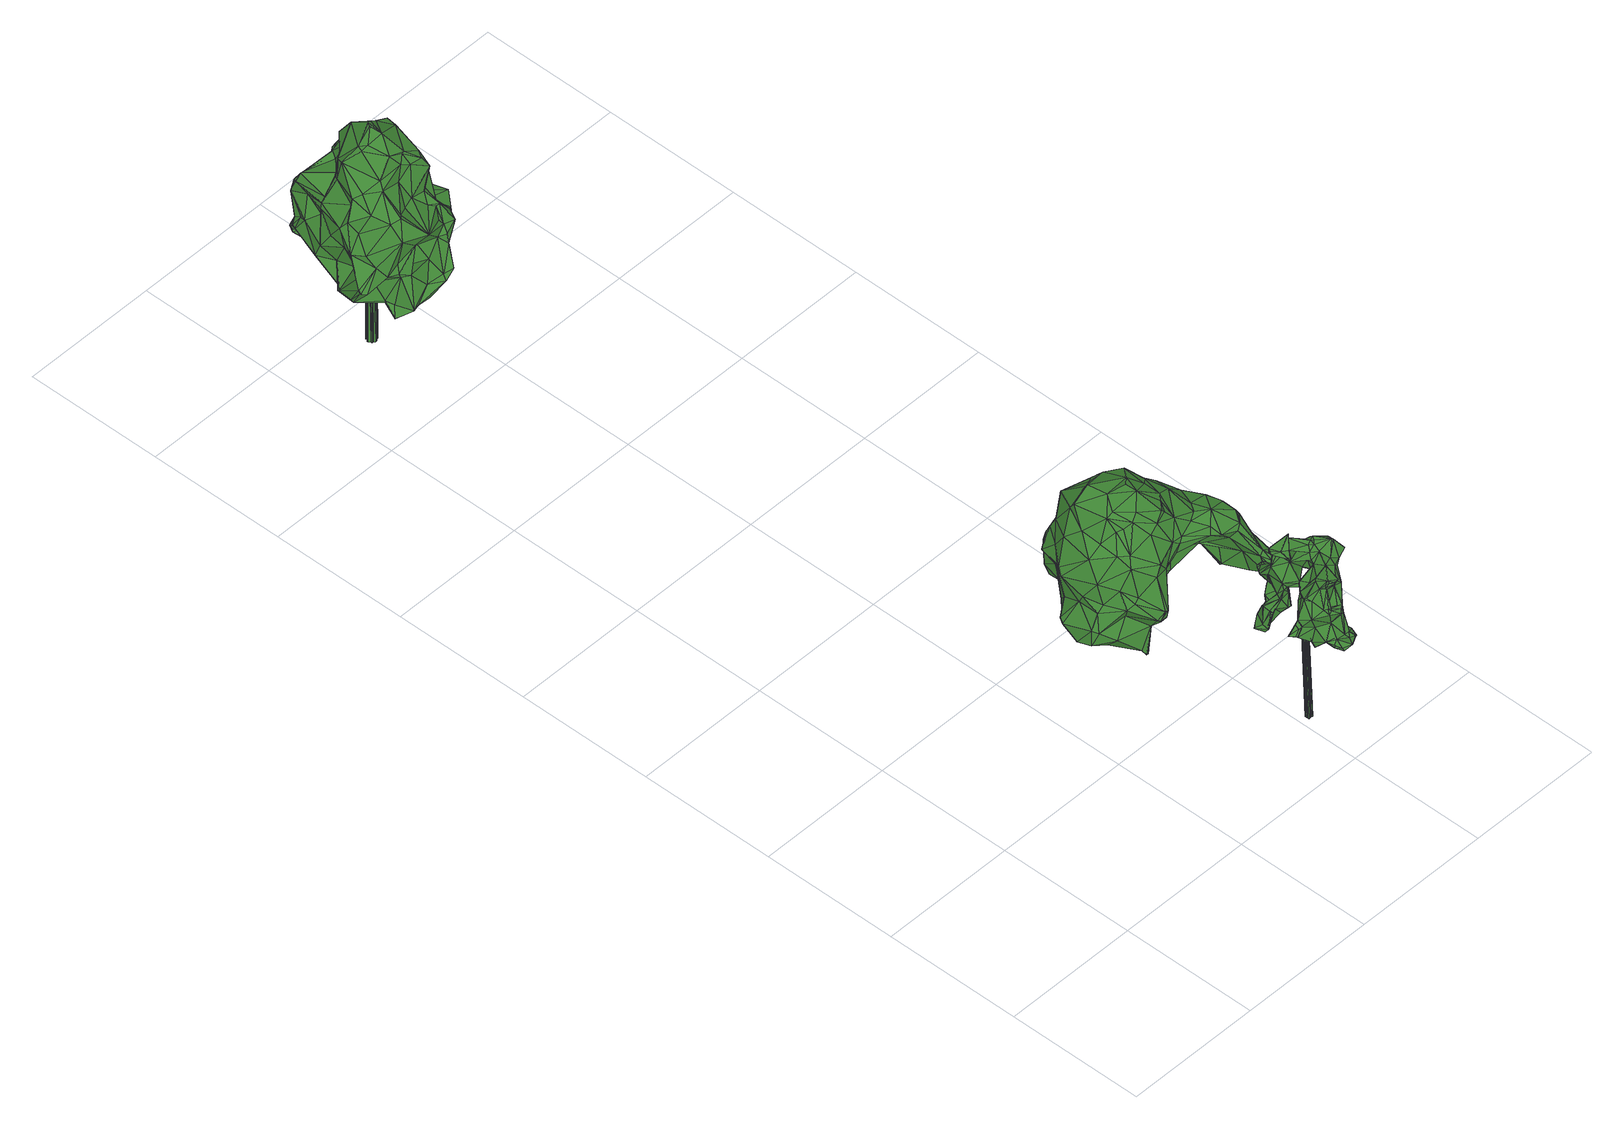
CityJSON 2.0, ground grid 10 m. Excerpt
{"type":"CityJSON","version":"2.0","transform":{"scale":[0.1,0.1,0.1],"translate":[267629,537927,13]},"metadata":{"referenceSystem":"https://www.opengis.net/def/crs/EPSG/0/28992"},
"CityObjects":{
"tree1":{"type":"SolitaryVegetationObject","attributes":{"gtid":245,"crown_width_m":6.07,"crown_median_z":24.21,"crown_r50_m":0.29,"crown_porosity":0.922,"trunk_H_m":11.17,"trunk_DBH_m":0.394,"trunk_radius_m":0.197,"trunk_base_height_m":13.04,"original_gtid":"245"},"geometry":[{"type":"MultiSurface","lod":"3","boundaries":[[[0,1,2]],[[3,4,5]],[[6,7,8]],[[9,10,11]],[[1,12,13]],[[14,5,4]],[[15,16,17]],[[18,19,20]],[[21,22,23]],[[14,24,5]],[[25,26,27]],[[28,29,30]],[[31,32,33]],[[34,35,36]],[[25,37,38]],[[39,40,41]],[[42,43,44]],[[45,46,47]],[[48,49,50]],[[51,50,49]],[[52,53,54]],[[55,56,57]],[[58,59,60]],[[61,62,63]],[[33,64,31]],[[65,66,67]],[[68,69,70]],[[71,72,73]],[[74,75,53]],[[76,39,41]],[[76,77,39]],[[25,38,26]],[[78,32,31]],[[2,79,0]],[[80,81,82]],[[51,83,84]],[[85,35,34]],[[86,76,87]],[[43,88,89]],[[61,90,28]],[[8,91,6]],[[92,1,0]],[[93,94,95]],[[96,97,47]],[[64,78,31]],[[98,36,78]],[[35,78,36]],[[99,77,100]],[[101,102,103]],[[104,86,87]],[[83,51,49]],[[105,106,69]],[[65,67,36]],[[11,107,108]],[[0,109,92]],[[7,101,59]],[[102,7,6]],[[101,7,102]],[[57,3,110]],[[57,110,111]],[[112,113,114]],[[115,116,117]],[[28,30,62]],[[61,28,62]],[[62,30,118]],[[119,22,21]],[[5,120,3]],[[121,122,20]],[[82,81,97]],[[97,81,47]],[[63,83,61]],[[63,84,83]],[[100,77,123]],[[124,16,15]],[[80,82,21]],[[77,45,39]],[[125,126,24]],[[66,92,109]],[[127,128,21]],[[129,115,130]],[[129,112,114]],[[2,1,13]],[[21,82,127]],[[0,67,109]],[[64,98,78]],[[8,131,91]],[[132,133,134]],[[40,80,21]],[[135,121,136]],[[137,36,98]],[[100,123,50]],[[48,138,139]],[[8,140,131]],[[60,141,120]],[[7,140,8]],[[140,3,120]],[[86,104,142]],[[21,23,40]],[[143,144,72]],[[143,72,71]],[[2,13,145]],[[104,16,142]],[[22,119,146]],[[109,67,66]],[[16,124,142]],[[42,88,43]],[[40,23,41]],[[147,148,10]],[[42,44,149]],[[125,150,126]],[[123,77,151]],[[57,111,55]],[[148,47,46]],[[148,46,107]],[[152,117,113]],[[147,10,153]],[[35,144,78]],[[154,85,34]],[[155,156,34]],[[155,34,157]],[[155,157,156]],[[158,74,53]],[[159,87,76]],[[123,151,134]],[[3,52,4]],[[57,52,3]],[[160,161,162]],[[163,30,29]],[[164,2,145]],[[165,164,145]],[[43,89,106]],[[52,54,4]],[[126,58,60]],[[40,47,81]],[[122,121,135]],[[166,122,135]],[[166,135,73]],[[164,167,152]],[[152,113,164]],[[50,51,168]],[[169,115,68]],[[167,68,115]],[[39,45,40]],[[118,30,163]],[[77,76,86]],[[48,139,170]],[[106,171,172]],[[65,137,173]],[[174,173,137]],[[14,4,54]],[[14,54,53]],[[49,170,160]],[[17,162,161]],[[9,175,176]],[[82,97,127]],[[177,66,173]],[[178,179,37]],[[16,179,178]],[[16,104,179]],[[76,41,23]],[[6,122,180]],[[6,180,102]],[[139,142,124]],[[181,25,27]],[[93,118,94]],[[86,133,132]],[[156,182,154]],[[183,37,179]],[[184,10,9]],[[74,158,185]],[[85,72,35]],[[92,177,186]],[[108,107,99]],[[81,80,40]],[[187,168,84]],[[76,23,159]],[[188,189,20]],[[104,87,159]],[[176,17,16]],[[16,178,176]],[[95,63,93]],[[152,115,117]],[[55,149,56]],[[89,88,159]],[[55,111,190]],[[191,134,151]],[[192,26,193]],[[158,194,195]],[[56,195,194]],[[15,17,161]],[[40,45,47]],[[196,144,172]],[[112,79,113]],[[79,164,113]],[[56,149,195]],[[18,20,59]],[[197,198,199]],[[70,199,198]],[[71,200,43]],[[9,176,184]],[[137,65,36]],[[201,179,202]],[[203,137,64]],[[98,64,137]],[[178,204,176]],[[105,177,173]],[[32,196,33]],[[5,24,120]],[[150,205,206]],[[185,206,205]],[[144,32,78]],[[175,207,176]],[[203,208,137]],[[171,208,203]],[[187,100,50]],[[108,100,175]],[[167,192,68]],[[145,13,12]],[[145,12,192]],[[103,209,210]],[[103,102,209]],[[128,181,119]],[[35,72,144]],[[73,72,85]],[[38,37,26]],[[106,172,71]],[[106,71,43]],[[167,115,152]],[[42,201,202]],[[92,66,177]],[[20,6,91]],[[20,122,6]],[[196,171,33]],[[64,171,203]],[[64,33,171]],[[9,11,108]],[[181,96,153]],[[86,151,133]],[[142,151,86]],[[99,45,77]],[[167,165,192]],[[22,159,23]],[[154,73,85]],[[172,171,196]],[[20,19,188]],[[69,211,105]],[[20,136,121]],[[189,73,135]],[[188,73,189]],[[91,131,20]],[[20,189,136]],[[7,59,111]],[[111,59,190]],[[124,212,139]],[[196,32,144]],[[172,144,143]],[[89,42,199]],[[201,42,89]],[[131,140,141]],[[131,59,20]],[[24,126,120]],[[29,176,94]],[[29,94,163]],[[172,143,71]],[[63,187,84]],[[47,148,213]],[[147,213,148]],[[119,21,128]],[[55,197,149]],[[190,197,55]],[[129,130,210]],[[104,202,179]],[[29,160,162]],[[118,93,62]],[[62,93,63]],[[9,108,175]],[[15,212,124]],[[161,212,15]],[[139,212,170]],[[128,96,181]],[[27,119,181]],[[189,135,136]],[[149,197,199]],[[29,162,176]],[[89,199,70]],[[84,168,51]],[[68,70,169]],[[71,188,200]],[[176,162,17]],[[25,181,153]],[[214,103,210]],[[129,210,182]],[[154,182,210]],[[28,160,29]],[[200,58,43]],[[71,73,188]],[[58,200,19]],[[200,188,19]],[[145,192,165]],[[44,206,195]],[[58,206,44]],[[150,206,58]],[[176,204,184]],[[165,167,164]],[[52,194,158]],[[53,52,158]],[[10,184,204]],[[10,204,25]],[[174,106,173]],[[174,137,106]],[[105,173,106]],[[164,79,2]],[[115,114,117]],[[183,26,37]],[[215,26,183]],[[193,26,215]],[[25,153,10]],[[25,204,37]],[[178,37,204]],[[195,149,44]],[[43,58,44]],[[115,129,114]],[[195,185,158]],[[216,198,197]],[[128,97,96]],[[128,127,97]],[[119,27,186]],[[122,166,180]],[[199,42,149]],[[65,173,66]],[[123,134,138]],[[123,138,50]],[[209,180,154]],[[154,180,73]],[[166,73,180]],[[212,160,170]],[[160,212,161]],[[36,217,34]],[[190,59,218]],[[101,218,59]],[[67,0,217]],[[67,217,36]],[[79,217,0]],[[153,47,213]],[[126,60,120]],[[52,57,194]],[[56,194,57]],[[18,59,19]],[[19,59,58]],[[187,50,168]],[[163,94,118]],[[140,120,141]],[[95,94,207]],[[176,207,94]],[[214,169,219]],[[214,210,169]],[[198,169,70]],[[99,100,108]],[[207,100,187]],[[207,175,100]],[[95,187,63]],[[207,187,95]],[[10,148,11]],[[107,11,148]],[[195,206,185]],[[156,154,34]],[[209,154,210]],[[133,151,134]],[[191,151,142]],[[205,150,125]],[[70,69,106]],[[89,70,106]],[[192,193,68]],[[24,14,75]],[[24,75,125]],[[77,86,151]],[[202,88,42]],[[146,220,22]],[[182,156,157]],[[157,112,182]],[[129,182,112]],[[202,104,159]],[[216,197,218]],[[190,218,197]],[[48,50,138]],[[48,170,49]],[[142,139,138]],[[191,138,134]],[[142,138,191]],[[102,180,209]],[[193,215,68]],[[201,215,183]],[[27,26,12]],[[157,34,112]],[[185,205,75]],[[125,75,205]],[[185,75,74]],[[53,75,14]],[[89,211,201]],[[177,105,211]],[[177,211,119]],[[215,201,211]],[[215,211,68]],[[69,68,211]],[[119,211,146]],[[137,208,106]],[[171,106,208]],[[12,26,192]],[[183,221,201]],[[179,201,221]],[[179,221,183]],[[117,114,113]],[[153,213,147]],[[119,186,177]],[[92,186,1]],[[1,186,12]],[[27,12,186]],[[153,96,47]],[[107,46,99]],[[45,99,46]],[[60,59,141]],[[126,150,58]],[[131,141,59]],[[134,151,132]],[[86,132,151]],[[169,218,219]],[[216,218,198]],[[198,218,169]],[[103,218,101]],[[214,218,103]],[[219,218,214]],[[112,34,217]],[[112,217,79]],[[211,220,146]],[[89,220,211]],[[202,159,88]],[[159,22,220]],[[159,220,89]],[[7,222,140]],[[111,222,7]],[[110,222,111]],[[169,210,130]],[[169,130,115]],[[3,222,110]],[[140,222,3]],[[83,90,61]],[[49,90,83]],[[49,160,90]],[[160,28,90]],[[223,224,225]],[[223,225,226]],[[226,225,227]],[[226,227,228]],[[225,224,229]],[[225,229,227]],[[229,224,230]],[[229,230,227]],[[227,230,231]],[[227,231,228]],[[231,230,232]],[[231,232,228]],[[230,224,233]],[[230,233,232]],[[232,233,234]],[[232,234,228]],[[233,224,235]],[[233,235,234]],[[234,235,236]],[[234,236,228]],[[235,224,237]],[[235,237,236]],[[236,237,238]],[[236,238,228]],[[237,224,239]],[[237,239,238]],[[238,239,240]],[[238,240,228]],[[240,239,241]],[[240,241,228]],[[239,224,242]],[[239,242,241]],[[242,224,243]],[[242,243,241]],[[241,243,244]],[[241,244,228]],[[244,243,245]],[[244,245,228]],[[243,224,246]],[[243,246,245]],[[245,246,247]],[[245,247,228]],[[246,224,248]],[[246,248,247]],[[247,248,249]],[[247,249,228]],[[248,224,223]],[[248,223,249]],[[249,223,226]],[[249,226,228]]]}]},
"tree2":{"type":"SolitaryVegetationObject","attributes":{"gtid":344,"crown_width_m":11.22,"crown_median_z":18.89,"crown_r50_m":0.302,"crown_porosity":0.892,"trunk_H_m":5.27,"trunk_DBH_m":0.457,"trunk_radius_m":0.229,"trunk_base_height_m":13.62,"original_gtid":"345"},"geometry":[{"type":"Solid","lod":"3","boundaries":[[[[250,251,252]],[[253,254,255]],[[253,256,254]],[[255,257,258]],[[259,260,261]],[[262,263,264]],[[256,265,254]],[[262,264,261]],[[266,267,268]],[[269,270,271]],[[272,270,269]],[[273,274,275]],[[273,275,276]],[[277,278,279]],[[255,258,280]],[[281,282,283]],[[284,285,286]],[[287,288,289]],[[290,291,292]],[[293,292,291]],[[294,295,296]],[[297,298,299]],[[284,298,297]],[[300,301,302]],[[301,300,303]],[[304,295,305]],[[306,282,281]],[[289,307,308]],[[309,310,311]],[[312,313,314]],[[256,315,277]],[[287,316,288]],[[317,318,319]],[[320,321,322]],[[261,260,308]],[[303,323,324]],[[308,260,289]],[[263,261,264]],[[325,320,326]],[[256,327,328]],[[329,270,330]],[[331,332,268]],[[333,252,334]],[[309,311,335]],[[330,336,337]],[[336,338,337]],[[339,340,341]],[[308,342,261]],[[343,315,253]],[[315,343,344]],[[262,345,263]],[[346,300,347]],[[348,349,350]],[[348,351,349]],[[352,353,354]],[[355,356,357]],[[358,269,359]],[[358,359,360]],[[254,265,361]],[[362,363,364]],[[365,353,337]],[[366,367,368]],[[369,370,371]],[[372,285,284]],[[373,374,259]],[[329,271,270]],[[361,258,257]],[[375,376,377]],[[323,332,331]],[[378,376,379]],[[380,352,381]],[[375,382,379]],[[383,384,295]],[[325,321,320]],[[321,325,373]],[[346,268,332]],[[346,332,300]],[[385,371,370]],[[261,342,262]],[[259,324,386]],[[373,387,374]],[[388,389,390]],[[391,258,293]],[[281,392,306]],[[284,286,298]],[[393,394,306]],[[312,395,313]],[[396,376,378]],[[338,312,365]],[[272,397,270]],[[392,398,393]],[[399,400,401]],[[299,400,399]],[[386,402,259]],[[259,402,373]],[[403,356,355]],[[345,342,307]],[[325,387,373]],[[258,292,293]],[[306,394,282]],[[389,388,404]],[[405,392,281]],[[335,406,277]],[[306,392,393]],[[348,368,361]],[[299,407,297]],[[266,408,409]],[[410,409,408]],[[410,266,409]],[[411,382,412]],[[413,414,334]],[[375,379,376]],[[281,415,416]],[[303,417,301]],[[322,268,267]],[[256,328,265]],[[334,418,333]],[[311,419,406]],[[330,401,336]],[[411,412,420]],[[367,258,361]],[[285,421,422]],[[378,379,350]],[[423,290,424]],[[423,424,425]],[[282,394,426]],[[294,427,428]],[[429,337,353]],[[385,430,340]],[[354,382,381]],[[345,428,427]],[[431,417,324]],[[354,381,352]],[[426,427,294]],[[432,370,433]],[[434,433,370]],[[425,313,423]],[[300,302,347]],[[435,366,420]],[[268,322,331]],[[318,320,322]],[[408,436,437]],[[322,267,318]],[[386,324,323]],[[323,331,321]],[[322,321,331]],[[438,333,418]],[[261,431,259]],[[351,439,349]],[[351,440,439]],[[441,305,316]],[[256,253,315]],[[437,436,431]],[[442,431,436]],[[402,386,321]],[[386,323,321]],[[330,337,329]],[[354,443,382]],[[308,307,342]],[[358,355,357]],[[309,421,285]],[[281,416,405]],[[272,444,276]],[[445,416,446]],[[405,416,445]],[[360,446,416]],[[345,262,342]],[[423,313,433]],[[369,371,422]],[[447,263,345]],[[447,437,263]],[[399,397,275]],[[448,397,399]],[[403,384,356]],[[384,403,296]],[[415,449,416]],[[360,416,449]],[[355,360,449]],[[403,355,449]],[[415,281,449]],[[341,298,339]],[[379,382,411]],[[388,438,404]],[[310,404,438]],[[406,335,311]],[[362,426,393]],[[294,283,426]],[[424,290,450]],[[290,292,450]],[[303,332,323]],[[300,332,303]],[[293,280,391]],[[344,291,433]],[[368,348,451]],[[452,439,440]],[[350,451,348]],[[373,402,321]],[[253,255,343]],[[422,339,286]],[[422,286,285]],[[378,362,396]],[[362,378,349]],[[381,382,375]],[[275,397,272]],[[277,406,453]],[[327,453,454]],[[327,277,453]],[[395,312,338]],[[451,366,368]],[[433,291,290]],[[423,433,290]],[[435,258,366]],[[396,393,398]],[[432,433,313]],[[455,446,359]],[[313,395,432]],[[456,451,350]],[[380,271,429]],[[250,287,289]],[[255,280,343]],[[302,457,442]],[[439,363,349]],[[298,286,339]],[[458,459,460]],[[458,460,319]],[[396,362,393]],[[289,288,307]],[[418,461,438]],[[313,425,314]],[[448,399,401]],[[344,343,280]],[[339,422,371]],[[385,339,371]],[[293,344,280]],[[291,344,293]],[[271,455,269]],[[360,355,358]],[[462,289,260]],[[463,443,354]],[[372,464,465]],[[466,464,372]],[[381,467,380]],[[468,340,430]],[[407,466,297]],[[338,365,337]],[[446,467,445]],[[301,457,302]],[[311,310,419]],[[347,436,346]],[[305,441,469]],[[388,469,441]],[[461,419,438]],[[438,419,310]],[[303,324,417]],[[296,403,470]],[[350,349,378]],[[317,319,460]],[[471,401,400]],[[388,390,472]],[[346,266,268]],[[473,340,468]],[[269,444,272]],[[399,474,299]],[[282,426,283]],[[263,431,261]],[[431,263,437]],[[328,475,410]],[[274,273,476]],[[408,266,436]],[[446,455,467]],[[380,467,455]],[[408,447,477]],[[408,477,452]],[[443,412,382]],[[478,412,443]],[[444,357,356]],[[341,400,298]],[[299,298,400]],[[285,372,309]],[[309,372,310]],[[474,476,407]],[[474,274,476]],[[448,401,397]],[[407,389,466]],[[366,258,367]],[[459,419,461]],[[252,251,479]],[[471,340,473]],[[454,475,327]],[[266,480,267]],[[336,473,338]],[[380,455,271]],[[277,279,335]],[[388,481,438]],[[333,438,481]],[[279,369,422]],[[422,421,279]],[[330,397,401]],[[276,275,272]],[[358,357,269]],[[269,357,444]],[[276,356,384]],[[383,295,304]],[[429,353,352]],[[425,424,463]],[[315,369,278]],[[315,344,369]],[[385,370,432]],[[314,425,463]],[[329,337,429]],[[314,463,312]],[[374,334,252]],[[324,259,431]],[[437,447,408]],[[462,251,289]],[[479,251,462]],[[292,258,435]],[[472,390,273]],[[366,482,420]],[[366,451,482]],[[483,345,427]],[[483,427,426]],[[408,452,410]],[[295,294,288]],[[326,484,414]],[[474,407,299]],[[401,471,336]],[[385,340,339]],[[466,372,284]],[[336,471,473]],[[252,479,374]],[[374,479,259]],[[259,479,462]],[[260,259,462]],[[252,481,250]],[[410,475,319]],[[267,319,318]],[[444,356,276]],[[307,428,345]],[[434,344,433]],[[426,394,393]],[[389,404,464]],[[395,430,432]],[[471,400,341]],[[472,273,485]],[[486,377,376]],[[388,305,469]],[[296,283,294]],[[383,276,384]],[[383,304,276]],[[288,294,428]],[[288,428,307]],[[310,465,464]],[[459,461,460]],[[478,420,412]],[[295,288,316]],[[410,440,328]],[[452,440,410]],[[361,257,254]],[[483,426,364]],[[362,364,426]],[[362,349,363]],[[399,275,474]],[[274,474,275]],[[280,258,391]],[[330,270,397]],[[406,419,459]],[[328,327,475]],[[476,273,390]],[[333,481,252]],[[458,319,475]],[[481,441,250]],[[466,284,297]],[[476,389,407]],[[361,265,348]],[[482,411,420]],[[361,368,367]],[[450,292,435]],[[450,435,420]],[[273,276,485]],[[328,440,351]],[[309,335,421]],[[441,316,287]],[[295,316,305]],[[442,436,302]],[[302,436,347]],[[266,346,436]],[[329,429,271]],[[410,480,266]],[[279,278,369]],[[345,487,447]],[[449,281,470]],[[452,477,439]],[[463,354,353]],[[365,312,353]],[[463,353,312]],[[363,439,477]],[[254,257,255]],[[458,475,454]],[[456,350,379]],[[388,485,305]],[[388,472,485]],[[379,411,456]],[[424,478,463]],[[459,453,406]],[[327,256,277]],[[380,429,352]],[[458,453,459]],[[454,453,458]],[[405,398,392]],[[341,340,471]],[[364,363,477]],[[467,381,488]],[[467,488,445]],[[389,476,390]],[[434,370,344]],[[344,370,369]],[[385,432,430]],[[338,468,395]],[[473,468,338]],[[483,487,345]],[[395,468,430]],[[296,470,283]],[[384,296,295]],[[456,482,451]],[[281,283,470]],[[449,470,403]],[[443,463,478]],[[348,265,351]],[[328,351,265]],[[450,420,478]],[[445,377,486]],[[450,478,424]],[[250,441,287]],[[318,484,320]],[[375,377,488]],[[445,488,377]],[[305,485,304]],[[413,387,414]],[[304,485,276]],[[335,279,421]],[[319,267,480]],[[319,480,410]],[[277,315,278]],[[413,374,387]],[[466,389,464]],[[375,488,381]],[[289,251,250]],[[405,445,398]],[[445,486,398]],[[457,301,417]],[[413,334,374]],[[456,411,482]],[[455,359,269]],[[320,484,326]],[[481,388,441]],[[360,359,446]],[[310,372,465]],[[398,486,376]],[[376,396,398]],[[310,464,404]],[[483,364,487]],[[477,447,487]],[[477,487,364]],[[442,457,417]],[[442,417,431]],[[460,461,484]],[[418,484,461]],[[418,334,484]],[[334,414,484]],[[317,484,318]],[[460,484,317]],[[325,414,387]],[[326,414,325]],[[489,490,491]],[[489,491,492]],[[490,493,494]],[[490,494,491]],[[491,494,495]],[[491,495,492]],[[495,494,496]],[[495,496,492]],[[494,493,497]],[[494,497,496]],[[497,493,498]],[[497,498,496]],[[496,498,499]],[[496,499,492]],[[498,493,500]],[[498,500,499]],[[499,500,501]],[[499,501,492]],[[500,493,502]],[[500,502,501]],[[501,502,503]],[[501,503,492]],[[502,493,504]],[[502,504,503]],[[503,504,505]],[[503,505,492]],[[504,493,506]],[[504,506,505]],[[505,506,507]],[[505,507,492]],[[506,493,508]],[[506,508,507]],[[507,508,509]],[[507,509,492]],[[508,493,510]],[[508,510,509]],[[509,510,511]],[[509,511,492]],[[510,493,512]],[[510,512,511]],[[511,512,513]],[[511,513,492]],[[512,493,514]],[[512,514,513]],[[514,493,515]],[[514,515,513]],[[513,515,516]],[[513,516,492]],[[515,493,517]],[[515,517,516]],[[516,517,518]],[[516,518,492]],[[518,517,519]],[[518,519,492]],[[517,493,520]],[[517,520,519]],[[519,520,521]],[[519,521,492]],[[520,493,522]],[[520,522,521]],[[521,522,489]],[[521,489,492]],[[522,493,490]],[[522,490,489]]]]}]},
"tree3":{"type":"SolitaryVegetationObject","attributes":{"gtid":115,"crown_width_m":10.18,"crown_median_z":23.63,"crown_r50_m":0.315,"crown_porosity":0.882,"trunk_H_m":10,"trunk_DBH_m":0.643,"trunk_radius_m":0.322,"trunk_base_height_m":13.63,"original_gtid":"115"},"geometry":[{"type":"Solid","lod":"3","boundaries":[[[[523,524,525]],[[526,527,528]],[[529,530,531]],[[532,533,526]],[[534,535,536]],[[537,538,539]],[[540,530,541]],[[542,543,544]],[[545,546,547]],[[548,549,550]],[[526,528,532]],[[551,552,553]],[[554,523,525]],[[555,523,554]],[[556,557,558]],[[559,527,526]],[[560,561,562]],[[563,564,565]],[[566,567,568]],[[569,555,570]],[[571,572,550]],[[573,574,575]],[[576,577,578]],[[543,579,580]],[[543,581,579]],[[576,582,583]],[[546,584,547]],[[585,586,573]],[[582,587,583]],[[588,589,590]],[[591,592,593]],[[559,526,594]],[[595,596,597]],[[598,599,600]],[[601,542,602]],[[603,604,605]],[[558,603,605]],[[606,607,580]],[[605,607,606]],[[536,567,566]],[[608,609,610]],[[539,538,611]],[[582,576,612]],[[613,603,614]],[[602,538,537]],[[583,587,615]],[[616,617,618]],[[619,620,621]],[[585,575,622]],[[541,585,622]],[[543,607,623]],[[616,618,524]],[[604,607,605]],[[624,607,604]],[[613,614,611]],[[625,626,627]],[[628,626,625]],[[582,629,587]],[[630,631,632]],[[630,633,631]],[[634,635,636]],[[598,600,583]],[[637,631,564]],[[526,638,594]],[[572,571,621]],[[619,621,571]],[[573,575,585]],[[639,547,584]],[[640,641,642]],[[643,628,644]],[[645,589,546]],[[646,647,567]],[[568,567,647]],[[576,578,612]],[[648,649,524]],[[650,556,606]],[[651,652,653]],[[623,654,544]],[[563,655,637]],[[656,657,642]],[[627,658,625]],[[659,660,531]],[[529,531,660]],[[654,624,604]],[[661,662,663]],[[574,662,661]],[[664,665,615]],[[666,665,664]],[[543,623,544]],[[654,604,603]],[[542,544,654]],[[542,654,602]],[[592,667,525]],[[668,592,525]],[[669,670,671]],[[672,673,533]],[[560,674,561]],[[675,562,561]],[[526,533,638]],[[638,676,677]],[[678,677,676]],[[650,606,679]],[[578,680,542]],[[578,542,601]],[[532,671,670]],[[645,545,590]],[[681,682,596]],[[682,597,596]],[[632,683,684]],[[685,686,672]],[[685,672,533]],[[687,585,688]],[[687,688,560]],[[645,546,545]],[[524,649,689]],[[580,690,679]],[[691,674,692]],[[693,674,691]],[[686,685,694]],[[589,584,546]],[[639,584,589]],[[625,666,695]],[[555,569,696]],[[697,547,639]],[[695,644,628]],[[698,699,552]],[[561,700,675]],[[681,596,701]],[[675,700,702]],[[703,704,705]],[[682,706,707]],[[708,709,527]],[[528,527,709]],[[710,705,711]],[[595,701,596]],[[568,647,712]],[[568,712,566]],[[658,713,714]],[[658,714,665]],[[691,715,716]],[[712,716,715]],[[563,717,701]],[[718,563,701]],[[683,631,719]],[[631,637,719]],[[579,690,580]],[[663,690,579]],[[679,606,580]],[[623,624,654]],[[595,720,668]],[[558,605,606]],[[556,558,606]],[[721,531,540]],[[670,694,685]],[[583,599,598]],[[624,623,607]],[[694,670,722]],[[694,722,547]],[[631,565,564]],[[638,677,594]],[[703,723,700]],[[693,561,674]],[[693,691,561]],[[724,665,721]],[[599,724,721]],[[585,687,725]],[[562,725,687]],[[529,541,530]],[[707,537,682]],[[537,539,682]],[[655,563,718]],[[667,726,525]],[[531,727,659]],[[652,659,727]],[[695,666,587]],[[728,614,603]],[[689,708,617]],[[552,711,729]],[[656,588,730]],[[673,678,676]],[[707,731,732]],[[733,723,703]],[[655,718,636]],[[594,655,559]],[[734,735,736]],[[701,595,718]],[[729,704,691]],[[538,613,611]],[[543,580,607]],[[645,590,589]],[[655,636,559]],[[729,705,704]],[[729,711,705]],[[728,593,614]],[[733,703,710]],[[552,737,711]],[[576,583,577]],[[700,738,703]],[[721,714,534]],[[713,534,714]],[[611,593,539]],[[578,739,680]],[[740,670,669]],[[531,530,540]],[[625,658,665]],[[625,665,666]],[[691,712,729]],[[643,644,632]],[[567,741,646]],[[616,524,689]],[[616,689,617]],[[551,742,719]],[[551,719,678]],[[665,714,721]],[[651,692,743]],[[635,634,744]],[[602,613,538]],[[634,636,718]],[[524,635,525]],[[552,729,698]],[[729,647,698]],[[647,646,698]],[[710,672,733]],[[547,745,545]],[[594,746,655]],[[728,603,558]],[[523,696,590]],[[523,555,696]],[[692,652,743]],[[692,659,652]],[[696,569,588]],[[590,696,588]],[[736,747,661]],[[582,612,629]],[[609,657,610]],[[656,610,657]],[[592,539,593]],[[562,687,560]],[[532,670,685]],[[532,685,533]],[[534,727,721]],[[602,748,601]],[[732,748,537]],[[651,715,691]],[[537,748,602]],[[732,537,707]],[[592,720,539]],[[678,749,551]],[[678,710,749]],[[732,612,748]],[[732,629,612]],[[691,692,651]],[[654,613,602]],[[654,603,613]],[[595,744,718]],[[536,535,741]],[[536,741,567]],[[552,551,737]],[[622,575,747]],[[562,675,725]],[[609,725,675]],[[608,725,609]],[[741,620,646]],[[577,750,735]],[[740,722,670]],[[729,712,647]],[[661,663,751]],[[591,667,592]],[[592,668,720]],[[688,529,674]],[[689,649,752]],[[612,753,748]],[[601,748,753]],[[590,545,754]],[[590,754,523]],[[579,751,663]],[[656,642,588]],[[750,755,735]],[[697,756,547]],[[700,723,702]],[[585,529,688]],[[702,723,686]],[[536,727,534]],[[652,727,536]],[[533,676,638]],[[525,726,554]],[[554,557,555]],[[713,627,741]],[[713,658,627]],[[600,721,540]],[[600,540,622]],[[583,755,750]],[[583,750,577]],[[578,577,739]],[[678,673,710]],[[630,757,633]],[[722,740,752]],[[535,713,741]],[[730,588,569]],[[695,628,625]],[[758,525,744]],[[635,744,525]],[[627,759,621]],[[646,620,553]],[[741,627,620]],[[721,600,599]],[[599,615,724]],[[599,583,615]],[[698,646,699]],[[742,551,549]],[[632,631,683]],[[666,664,587]],[[719,760,684]],[[611,614,593]],[[593,728,591]],[[626,759,627]],[[561,738,700]],[[691,738,561]],[[581,739,734]],[[735,734,739]],[[632,644,630]],[[643,759,628]],[[628,759,626]],[[651,743,652]],[[539,597,682]],[[757,630,644]],[[757,644,695]],[[734,736,661]],[[581,680,739]],[[710,711,737]],[[761,656,762]],[[574,661,747]],[[688,674,560]],[[734,661,751]],[[740,669,752]],[[669,689,752]],[[706,731,707]],[[643,763,759]],[[542,680,543]],[[735,739,577]],[[597,539,720]],[[597,720,595]],[[635,524,618]],[[708,669,709]],[[532,528,709]],[[671,709,669]],[[541,622,540]],[[629,732,731]],[[533,673,676]],[[757,764,706]],[[731,706,764]],[[735,747,736]],[[617,635,618]],[[650,762,730]],[[609,642,657]],[[733,672,723]],[[723,672,686]],[[531,721,727]],[[585,541,529]],[[583,600,755]],[[600,622,755]],[[549,553,550]],[[571,550,553]],[[549,551,553]],[[646,553,699]],[[642,641,588]],[[559,765,527]],[[742,760,719]],[[549,760,742]],[[731,695,587]],[[731,587,629]],[[591,726,667]],[[699,553,552]],[[634,718,744]],[[671,532,709]],[[636,635,765]],[[617,765,635]],[[636,765,559]],[[679,762,650]],[[543,680,581]],[[682,766,706]],[[706,766,757]],[[633,757,766]],[[615,665,724]],[[534,713,535]],[[588,641,589]],[[672,710,673]],[[610,656,761]],[[662,573,761]],[[662,574,573]],[[730,762,656]],[[690,761,679]],[[663,662,761]],[[663,761,690]],[[589,641,639]],[[695,764,757]],[[731,764,695]],[[563,637,564]],[[574,747,575]],[[639,641,640]],[[703,705,710]],[[712,691,716]],[[752,649,754]],[[754,649,648]],[[765,708,527]],[[765,617,708]],[[689,669,708]],[[761,762,679]],[[615,587,664]],[[683,719,684]],[[684,760,548]],[[548,760,549]],[[755,747,735]],[[660,692,674]],[[660,674,529]],[[691,704,738]],[[637,655,746]],[[719,746,678]],[[677,746,594]],[[637,746,719]],[[722,745,547]],[[545,745,754]],[[754,745,752]],[[722,752,745]],[[704,703,738]],[[557,591,728]],[[728,558,557]],[[572,621,763]],[[621,759,763]],[[643,632,763]],[[684,548,763]],[[684,763,632]],[[620,627,621]],[[550,572,763]],[[550,763,548]],[[717,681,701]],[[631,633,565]],[[766,682,681]],[[766,681,633]],[[717,633,681]],[[677,678,746]],[[692,660,659]],[[702,767,675]],[[702,697,767]],[[730,569,570]],[[557,570,555]],[[557,556,570]],[[730,570,650]],[[556,650,570]],[[639,767,697]],[[640,767,639]],[[609,675,767]],[[642,609,767]],[[640,642,767]],[[608,586,725]],[[725,586,585]],[[622,747,755]],[[610,586,608]],[[761,573,586]],[[761,586,610]],[[581,751,579]],[[581,734,751]],[[737,749,710]],[[768,694,547]],[[768,686,694]],[[553,619,571]],[[633,717,565]],[[563,565,717]],[[553,620,619]],[[648,524,523]],[[651,653,715]],[[612,578,753]],[[523,754,648]],[[601,753,578]],[[737,551,749]],[[557,554,726]],[[557,726,591]],[[715,536,566]],[[566,712,715]],[[686,756,702]],[[768,756,686]],[[768,547,756]],[[702,756,697]],[[715,653,536]],[[652,536,653]],[[668,525,769]],[[668,769,595]],[[595,769,744]],[[758,744,769]],[[758,769,525]],[[770,771,772]],[[770,772,773]],[[771,774,775]],[[771,775,772]],[[772,775,776]],[[772,776,773]],[[775,774,777]],[[775,777,776]],[[776,777,778]],[[776,778,773]],[[777,774,779]],[[777,779,778]],[[779,774,780]],[[779,780,778]],[[778,780,781]],[[778,781,773]],[[780,774,782]],[[780,782,781]],[[781,782,783]],[[781,783,773]],[[783,782,784]],[[783,784,773]],[[782,774,785]],[[782,785,784]],[[784,785,786]],[[784,786,773]],[[785,774,787]],[[785,787,786]],[[787,774,788]],[[787,788,786]],[[786,788,789]],[[786,789,773]],[[788,774,790]],[[788,790,789]],[[789,790,791]],[[789,791,773]],[[790,774,792]],[[790,792,791]],[[791,792,793]],[[791,793,773]],[[792,774,794]],[[792,794,793]],[[793,794,795]],[[793,795,773]],[[794,774,796]],[[794,796,795]],[[795,796,797]],[[795,797,773]],[[796,774,798]],[[796,798,797]],[[798,774,799]],[[798,799,797]],[[797,799,800]],[[797,800,773]],[[799,774,801]],[[799,801,800]],[[800,801,802]],[[800,802,773]],[[802,801,803]],[[802,803,773]],[[801,774,804]],[[801,804,803]],[[803,804,805]],[[803,805,773]],[[804,774,806]],[[804,806,805]],[[806,774,807]],[[806,807,805]],[[805,807,808]],[[805,808,773]],[[807,774,809]],[[807,809,808]],[[808,809,770]],[[808,770,773]],[[809,774,771]],[[809,771,770]]]]}]}
},
"vertices":[
[220,53,137],[227,43,136],[231,51,130],[186,61,88],[178,55,86],[180,62,90],[209,75,99],[202,68,92],[200,71,91],[206,15,108],[207,17,113],[204,15,113],[226,37,125],[233,39,127],[174,58,89],[197,33,98],[198,32,102],[198,23,103],[202,65,101],[196,68,111],[201,72,100],[203,25,130],[202,34,127],[200,32,127],[182,63,92],[218,28,116],[221,34,124],[218,33,127],[210,15,90],[211,19,92],[213,15,90],[192,62,138],[192,63,137],[191,60,137],[212,63,132],[200,67,131],[207,62,139],[216,31,114],[218,29,116],[192,28,119],[197,26,127],[191,31,120],[196,52,112],[194,54,115],[194,52,111],[194,20,115],[197,19,115],[201,24,125],[190,23,85],[198,15,92],[191,15,94],[193,10,91],[181,53,90],[177,49,92],[177,52,88],[198,50,96],[195,50,97],[194,55,90],[193,57,105],[201,63,99],[193,57,99],[204,7,89],[208,7,92],[201,3,93],[196,57,138],[214,51,135],[216,48,136],[217,52,136],[214,49,116],[213,51,123],[213,55,115],[196,65,120],[200,67,130],[199,67,120],[180,50,103],[177,54,93],[190,32,119],[188,24,109],[194,65,137],[223,58,131],[200,24,129],[200,24,127],[202,23,130],[196,5,90],[195,6,92],[201,68,130],[184,32,106],[192,36,117],[199,45,118],[200,45,119],[202,12,91],[201,73,97],[226,43,137],[208,7,93],[208,12,93],[205,9,92],[209,24,126],[205,21,129],[206,60,144],[195,16,113],[198,18,103],[213,66,98],[211,72,99],[216,62,102],[192,39,112],[211,46,128],[204,57,124],[198,17,114],[201,12,113],[218,50,137],[193,59,90],[200,57,90],[220,60,129],[222,60,118],[222,61,118],[225,58,113],[228,57,112],[228,57,113],[209,7,92],[212,35,130],[183,63,92],[199,79,110],[204,79,110],[192,25,99],[196,33,98],[181,58,103],[182,59,102],[205,21,130],[209,22,129],[221,66,118],[221,63,117],[196,70,93],[177,33,97],[178,33,97],[181,29,96],[200,77,111],[198,78,110],[201,55,137],[189,25,89],[195,27,89],[195,68,90],[195,63,91],[193,32,100],[201,64,130],[194,63,136],[230,46,123],[204,35,126],[205,19,112],[199,19,114],[199,53,105],[182,58,103],[185,29,102],[225,58,114],[211,27,119],[206,64,118],[210,61,131],[209,60,117],[217,58,131],[181,49,103],[194,39,118],[202,18,92],[199,20,95],[203,17,93],[212,14,91],[225,54,128],[222,50,127],[202,76,111],[219,56,118],[194,11,92],[216,58,110],[198,25,86],[197,51,135],[201,61,128],[212,48,132],[213,57,131],[204,15,108],[209,18,105],[215,43,134],[201,28,111],[201,33,112],[206,73,110],[211,26,124],[219,63,118],[209,36,122],[208,17,107],[180,51,104],[219,38,129],[197,12,94],[194,72,111],[196,75,110],[202,57,100],[190,30,102],[224,44,118],[218,41,126],[188,54,98],[191,52,105],[195,59,135],[202,56,104],[213,61,112],[202,57,113],[196,67,113],[203,43,116],[199,43,116],[197,50,135],[209,21,110],[179,55,106],[191,53,105],[204,12,93],[198,50,135],[210,66,111],[214,65,112],[211,44,126],[197,26,90],[198,21,114],[217,61,102],[211,40,124],[209,64,102],[218,57,133],[211,62,101],[216,60,103],[202,39,120],[202,39,119],[195,63,90],[209,44,0],[208,44,0],[209,45,0],[205,45,112],[205,46,112],[203,45,112],[209,46,0],[208,46,0],[204,47,112],[203,47,112],[207,46,0],[202,47,112],[206,46,0],[202,46,112],[206,45,0],[201,45,112],[206,44,0],[201,44,112],[202,44,112],[206,43,0],[207,43,0],[202,43,112],[203,43,112],[208,43,0],[204,43,112],[209,43,0],[205,44,112],
[238,177,62],[241,162,63],[249,171,53],[182,166,34],[183,146,39],[176,157,29],[200,163,37],[180,143,39],[173,141,36],[256,141,59],[251,145,73],[250,141,75],[244,138,84],[241,132,80],[244,136,82],[188,151,52],[242,131,56],[238,144,39],[244,127,41],[170,212,104],[172,215,83],[159,206,92],[177,213,85],[206,213,80],[199,218,74],[192,217,75],[201,211,96],[199,178,18],[196,181,19],[196,182,18],[169,140,16],[188,167,121],[200,159,110],[204,163,110],[202,207,36],[195,201,20],[188,205,22],[233,175,83],[232,172,87],[243,162,81],[138,157,34],[154,159,22],[150,147,36],[165,141,21],[216,167,103],[219,180,99],[208,179,109],[200,219,48],[190,211,36],[192,224,47],[247,107,45],[249,106,60],[244,108,56],[250,110,46],[220,197,85],[226,192,81],[195,153,109],[237,156,90],[243,151,85],[209,190,17],[226,192,29],[222,186,24],[147,188,48],[140,183,39],[136,181,43],[184,176,30],[230,177,83],[250,161,43],[238,145,38],[237,161,47],[259,156,34],[259,133,40],[253,135,39],[253,121,42],[252,118,59],[262,156,36],[259,162,34],[206,163,38],[204,154,52],[159,211,83],[162,217,72],[250,123,42],[246,119,45],[242,181,46],[251,171,44],[206,186,15],[162,218,62],[151,210,70],[159,206,56],[180,206,20],[163,206,38],[166,218,33],[242,147,87],[173,159,24],[169,163,22],[229,144,92],[243,113,49],[242,110,54],[177,131,53],[188,143,72],[176,139,76],[186,149,64],[141,187,78],[148,195,70],[139,183,74],[191,197,115],[200,198,109],[185,201,112],[180,198,114],[173,195,117],[172,192,121],[178,133,45],[196,145,87],[201,144,83],[204,145,86],[150,198,67],[170,133,48],[173,133,45],[172,132,47],[178,182,26],[166,185,29],[171,190,22],[207,199,31],[263,151,43],[259,163,51],[159,156,94],[165,151,94],[166,163,105],[180,140,83],[163,148,86],[150,191,94],[148,169,91],[147,161,76],[206,191,99],[205,195,105],[167,192,26],[258,135,52],[261,159,38],[230,198,60],[217,212,61],[217,212,63],[168,140,16],[179,159,115],[189,151,104],[197,153,107],[151,194,39],[182,150,100],[175,215,79],[175,158,110],[189,218,59],[173,219,50],[163,220,63],[259,139,49],[202,190,115],[227,202,50],[169,169,116],[219,173,23],[205,218,57],[234,134,71],[227,150,63],[225,151,61],[155,150,72],[148,157,61],[254,167,44],[260,162,35],[187,175,122],[175,179,120],[249,110,60],[247,174,40],[228,182,28],[154,143,61],[196,192,20],[180,196,19],[136,167,32],[138,157,46],[134,177,42],[204,151,98],[221,151,91],[225,157,91],[152,200,80],[159,200,37],[247,119,61],[150,191,38],[148,170,25],[167,182,34],[160,150,48],[244,118,59],[237,130,77],[237,185,46],[199,145,76],[204,155,69],[233,183,67],[246,111,59],[143,169,64],[183,207,103],[164,169,114],[158,190,116],[225,132,81],[170,209,71],[193,180,120],[141,154,44],[175,131,53],[224,145,73],[218,170,29],[213,166,38],[159,194,110],[164,143,65],[248,106,60],[224,175,42],[224,176,29],[245,169,41],[246,174,39],[251,159,57],[144,173,56],[218,202,46],[217,200,45],[207,207,44],[155,181,102],[157,198,41],[229,185,68],[201,173,114],[163,219,43],[213,202,72],[161,208,52],[197,218,61],[216,158,49],[210,216,64],[221,137,80],[144,158,56],[253,162,57],[241,150,56],[237,183,57],[160,142,63],[215,148,89],[256,162,36],[218,199,82],[170,161,106],[223,139,85],[157,168,98],[198,172,59],[200,175,6],[198,173,59],[196,172,59],[198,174,6],[199,176,6],[198,174,59],[197,174,59],[199,177,6],[198,177,6],[196,175,59],[197,177,6],[195,175,59],[196,176,6],[194,174,59],[195,176,6],[194,173,59],[195,175,6],[193,173,59],[195,174,6],[193,172,59],[196,173,6],[194,171,59],[196,172,6],[195,170,59],[197,172,6],[198,172,6],[196,170,59],[199,173,6],[197,170,59],[197,171,59],[200,173,6],[198,171,59],[200,174,6],
[40,628,127],[51,628,117],[58,623,124],[61,624,73],[62,613,89],[56,621,74],[30,706,107],[42,713,115],[49,714,106],[50,623,72],[58,644,69],[63,727,86],[64,727,85],[53,720,76],[84,655,153],[79,651,161],[81,644,151],[45,713,116],[35,712,121],[69,677,176],[55,684,180],[59,672,186],[11,630,103],[8,633,104],[12,642,88],[99,682,72],[94,673,65],[98,683,71],[83,670,65],[68,690,70],[85,687,73],[44,633,141],[38,636,138],[34,655,154],[44,648,154],[45,651,160],[71,615,92],[25,704,102],[25,689,94],[23,700,103],[94,638,105],[98,652,104],[102,651,106],[53,710,60],[60,710,64],[54,707,60],[26,651,129],[33,647,142],[96,690,73],[96,692,76],[29,705,135],[31,703,142],[30,707,135],[73,696,150],[60,701,148],[73,691,158],[43,682,164],[38,679,165],[53,692,168],[83,695,142],[67,707,137],[11,643,90],[30,710,123],[32,698,127],[75,697,119],[16,648,121],[8,634,106],[22,633,115],[60,650,149],[65,644,136],[68,648,159],[71,633,77],[81,636,125],[82,640,125],[80,647,132],[64,712,123],[67,714,121],[59,711,122],[78,676,172],[78,669,171],[55,653,172],[48,664,179],[44,665,176],[35,673,168],[45,669,177],[33,688,116],[17,674,110],[24,680,132],[76,646,160],[80,690,151],[67,652,168],[65,652,168],[82,714,124],[45,634,99],[65,630,94],[58,639,113],[91,693,78],[76,696,75],[93,695,79],[39,712,128],[55,670,189],[54,668,188],[88,701,108],[78,701,86],[81,709,86],[82,693,106],[87,692,140],[103,671,101],[97,662,92],[102,672,94],[106,652,108],[77,626,109],[72,629,108],[77,625,102],[89,647,88],[62,643,70],[11,653,91],[25,653,101],[18,640,108],[20,657,118],[86,682,94],[93,675,105],[8,632,104],[71,700,63],[55,705,60],[39,631,108],[36,627,104],[29,659,151],[37,715,80],[41,721,79],[41,719,78],[58,662,183],[79,633,94],[19,660,133],[20,668,121],[83,716,89],[51,712,92],[32,703,105],[45,687,143],[32,684,134],[37,679,153],[83,713,124],[78,715,111],[89,710,118],[56,641,136],[74,639,127],[37,616,80],[28,623,75],[38,617,79],[47,655,77],[60,655,73],[28,704,102],[16,677,101],[64,652,73],[66,647,74],[72,660,73],[34,676,153],[58,685,176],[89,653,112],[91,654,133],[96,666,90],[96,680,78],[38,636,75],[34,646,78],[28,700,109],[28,705,106],[43,624,100],[35,678,153],[39,702,79],[40,712,82],[35,693,98],[30,633,81],[92,692,116],[24,643,117],[12,655,89],[67,698,64],[70,694,67],[29,679,82],[93,639,110],[19,661,85],[43,681,80],[45,696,75],[50,692,74],[91,666,129],[89,672,137],[53,620,88],[43,618,79],[54,668,70],[51,692,74],[52,707,62],[74,725,86],[70,720,95],[42,718,78],[44,713,80],[96,641,108],[87,629,112],[87,667,73],[76,644,134],[58,719,109],[30,633,82],[30,664,82],[70,715,120],[26,695,111],[47,636,140],[54,723,86],[62,650,162],[52,699,63],[22,656,138],[88,685,134],[82,674,152],[39,663,86],[54,688,159],[55,699,146],[53,695,143],[68,683,77],[37,686,84],[57,691,164],[33,628,80],[67,711,75],[87,669,65],[38,716,81],[78,630,114],[26,639,97],[87,647,87],[34,704,140],[82,672,157],[72,668,77],[58,702,145],[46,685,162],[37,627,101],[76,688,157],[28,629,106],[57,702,138],[17,650,87],[97,669,112],[77,633,116],[91,691,82],[94,672,65],[26,681,135],[32,662,142],[97,684,81],[85,677,121],[64,617,91],[94,659,112],[23,666,99],[23,649,88],[78,636,125],[60,669,106],[61,670,6],[60,670,106],[57,669,106],[58,669,6],[60,671,6],[60,671,106],[60,672,6],[59,672,106],[59,672,6],[58,673,6],[58,673,106],[57,673,6],[57,673,106],[56,673,106],[56,672,6],[55,672,106],[55,672,6],[55,671,6],[54,671,106],[54,670,6],[54,670,106],[54,669,6],[54,669,106],[55,668,6],[54,668,106],[55,667,6],[55,667,106],[56,667,6],[57,666,6],[56,666,106],[58,666,6],[57,666,106],[58,666,106],[59,667,6],[59,667,106],[60,667,6],[60,668,6],[60,668,106],[61,669,6]
]}
